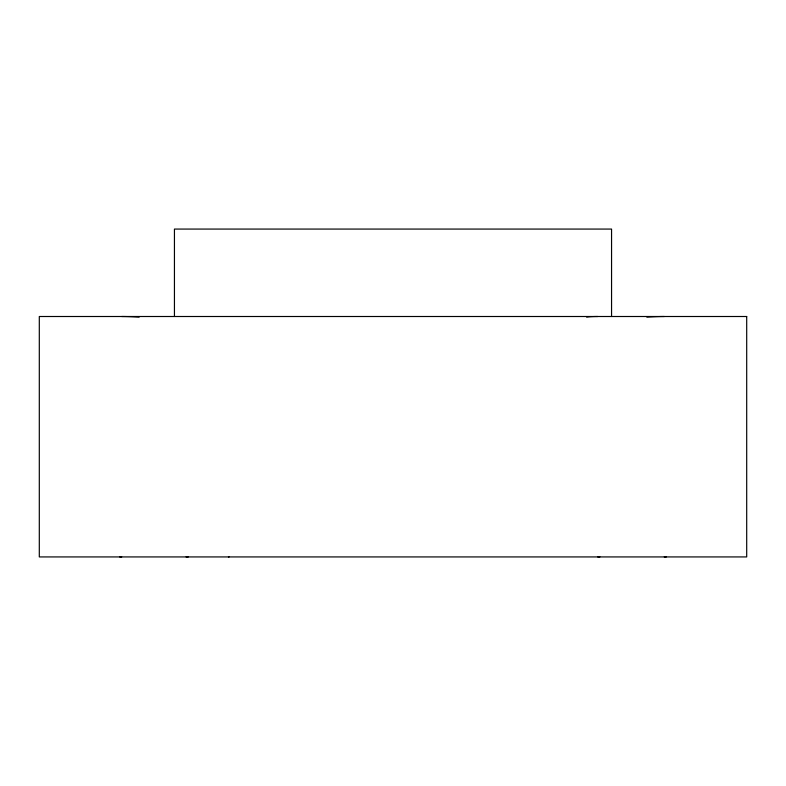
<?xml version="1.0" encoding="UTF-8"?>
<svg xmlns="http://www.w3.org/2000/svg" width="786" height="786" viewBox="0 0 786 786"><rect width="100%" height="100%" fill="white"/><g stroke="black" fill="none" stroke-linecap="round" stroke-linejoin="round"><path stroke-width="1.18" d="M228.451 556.93L229.07 556.93M611.557 316.503L611.557 229.07L174.443 229.07L174.443 316.503M188.267 556.901A47.533 4.716 5.7 0 1 186.095 556.891M646.849 317.141A47.533 4.716 -5.7 0 1 664.298 316.512M666.332 556.891A47.533 4.716 5.7 0 1 664.298 556.901M586.651 317.141A47.533 4.716 5.7 0 1 597.733 316.512M599.915 556.891A47.533 4.716 -5.7 0 1 597.733 556.901M121.712 316.512A47.533 4.716 5.7 0 1 139.151 317.141M121.712 556.901A47.533 4.716 -5.7 0 1 119.678 556.891M746.7 316.503L39.3 316.503L39.3 556.93L746.7 556.93L746.7 316.503"/></g></svg>
